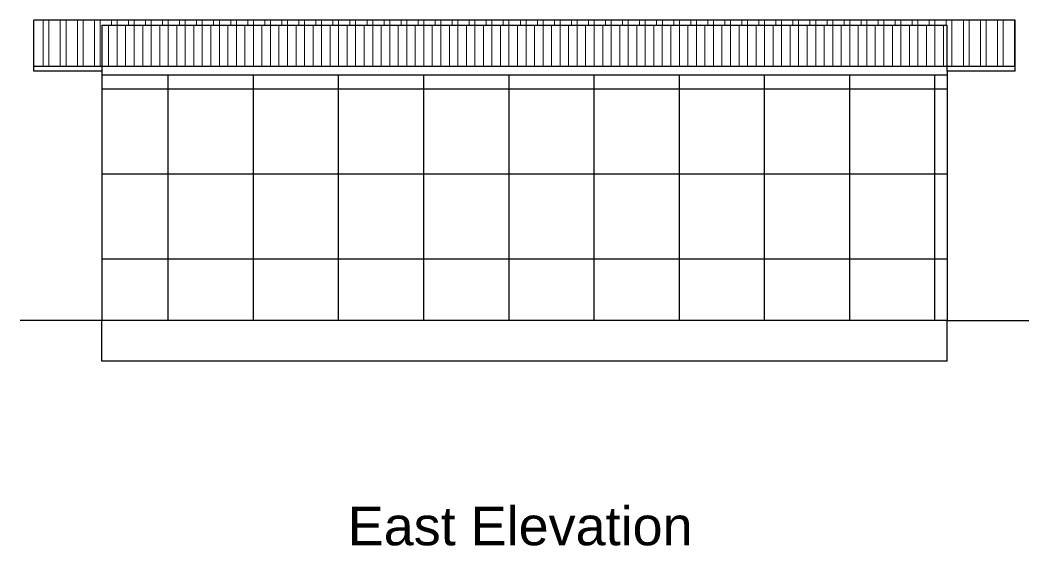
# Model space of a CAD drawing. Header units: inches. Extents: x 54699 to 80583, y -8431 to -3547.
# Drawn here: x 77784.8 to 78228.8, y -5638.9 to -5407.3 of the extents above; entities that cross this region are included whole.
import ezdxf

# ---------------------------------------------------------------- set-up
doc = ezdxf.new("R2010")
doc.units = ezdxf.units.IN
doc.header["$LTSCALE"] = 0.5
doc.header["$MEASUREMENT"] = 0
for name, color, linetype, lineweight in [('1', 7, 'Continuous', 25), ('DIM_LINE', 173, 'Continuous', 20), ('steps', 253, 'Continuous', 20), ('Toilet', 7, 'Continuous', 25)]:
    doc.layers.add(name, color=color, linetype=linetype, lineweight=lineweight)
doc.styles.get("Standard").update_dxf_attribs({"font": 'arial.ttf'})

msp = doc.modelspace()

# ---------------------------------------------------------------- hatches: boundary and pattern name
at = {"layer": '1', "ltscale": 5}
h = msp.add_hatch(dxfattribs=at)
h.set_pattern_fill('ANSI37', color=256, scale=300, angle=45, style=0)
h.paths.add_polyline_path([(78192.83, -5539.52), (78192.83, -5431.52), (77820.83, -5431.52), (77820.83, -5539.52)])
at = {"layer": 'DIM_LINE'}
h = msp.add_hatch(dxfattribs=at)
h.set_pattern_fill('ANSI32', color=256, scale=20, angle=225)
h.set_pattern_definition([(270, (0, 12), (7.5, -9e-16), []), (270, (-2.5, 9.5), (7.5, -9e-16), [])])
h.paths.add_polyline_path([(78222.83, -5407.26), (77790.83, -5407.26), (77790.83, -5427.69), (77820.83, -5427.69), (77820.83, -5409.52), (78192.83, -5409.52), (78192.83, -5427.69), (78222.83, -5427.69)])
at = {"layer": 'steps', "ltscale": 0.3}
h = msp.add_hatch(dxfattribs=at)
h.set_pattern_fill('ANSI31', scale=30, angle=45)
h.set_pattern_definition([(90, (0, 12), (-3.75, 0), [])])
h.paths.add_polyline_path([(78192.83, -5427.52), (78192.83, -5409.52), (77820.83, -5409.52), (77820.83, -5427.52)])

# ---------------------------------------------------------------- linework, layer by layer
at = {"layer": 'Toilet'}
for p, q in [((78222.83, -5407.26), (77790.83, -5407.26)), ((77790.83, -5429.69), (77790.83, -5407.26)), ((78222.83, -5429.69), (78222.83, -5407.26)), ((77820.83, -5409.52), (78192.83, -5409.52)), ((77820.83, -5409.52), (77820.83, -5429.69)), ((78192.83, -5429.69), (78192.83, -5409.52)), ((77820.83, -5427.69), (77790.83, -5427.69)), ((77820.83, -5429.69), (77790.83, -5429.69)), ((77820.83, -5427.52), (78192.83, -5427.52)), ((77820.83, -5429.69), (77820.83, -5539.52)), ((78222.83, -5427.69), (78192.83, -5427.69)), ((78192.83, -5429.69), (78192.83, -5539.52)), ((78222.83, -5429.69), (78192.83, -5429.69)), ((78192.83, -5431.52), (77820.83, -5431.52)), ((77820.83, -5539.52), (77784.83, -5539.52)), ((78192.83, -5539.52), (77820.83, -5539.52)), ((77820.83, -5557.52), (77820.83, -5539.52)), ((78192.83, -5539.52), (78228.83, -5539.52)), ((78192.83, -5557.52), (78192.83, -5539.52)), ((78192.83, -5557.52), (77820.83, -5557.52))]:
    msp.add_line(p, q, dxfattribs=at)

# ---------------------------------------------------------------- texts
at = {"color": 7, "linetype": 'ByBlock', "lineweight": 5, "insert": (78004.92, -5625.25), "char_height": 6, "width": 232.9624, "attachment_point": 5}
msp.add_mtext('{\\fArial CE|b0|i0|c238|p34;\\P\\fArial CE|b0|i0|c0|p34;\\H2.8333x;East Elevation}', dxfattribs=at)

doc.saveas('drawing.dxf')
